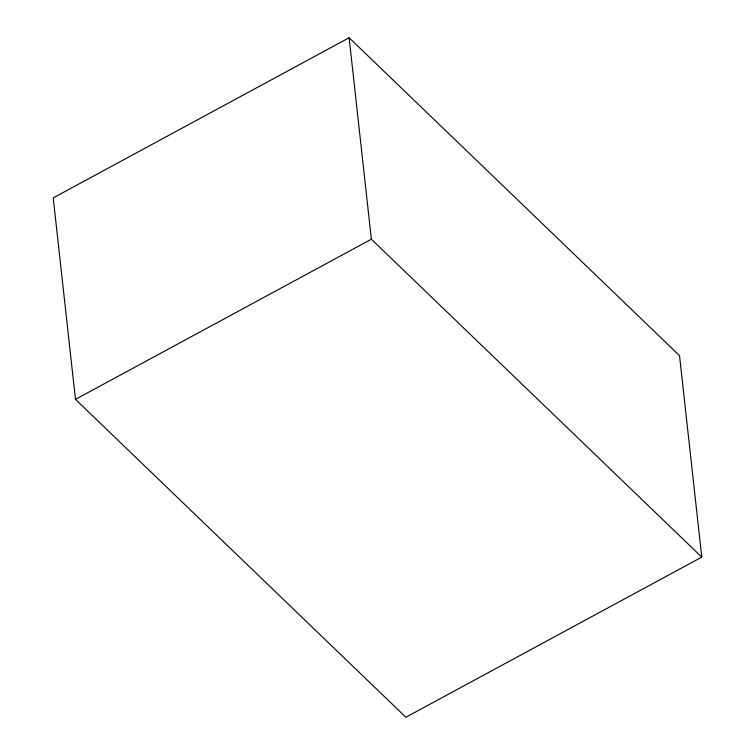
<?xml version="1.0" encoding="UTF-8"?>
<svg xmlns="http://www.w3.org/2000/svg" width="755" height="755" viewBox="0 0 755 755"><rect width="100%" height="100%" fill="white"/><g stroke="black" fill="none" stroke-linecap="round" stroke-linejoin="round"><path stroke-width="1.13" d="M349.131 37.75L53.227 197.886L75.472 399.357L405.869 717.25L701.773 557.115L679.528 355.643L349.131 37.75L371.375 239.222L701.773 557.115M75.472 399.357L371.375 239.222"/></g></svg>
